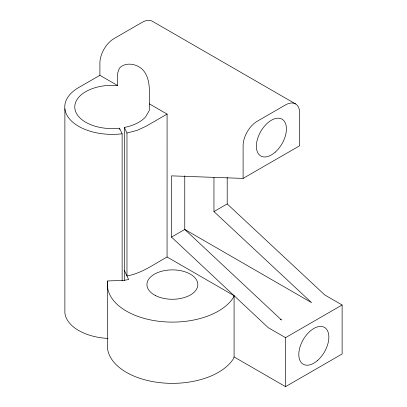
<?xml version="1.0" encoding="UTF-8"?>
<svg xmlns="http://www.w3.org/2000/svg" width="407" height="407" viewBox="0 0 407 407"><rect width="100%" height="100%" fill="white"/><g stroke="black" fill="none" stroke-linecap="round" stroke-linejoin="round"><path stroke-width="0.61" d="M149.405 103.892L149.257 110.562L145.604 116.885A37.505 21.652 0 0 1 124.374 127.452L126.969 133.038L126.969 275.951C141.687 273.392 153.821 264.331 166.59 257.265L167.068 257.005L167.084 114.102L149.405 103.892C149.181 92.201 151.18 78.49 142.267 69.205C136.162 63.665 125.392 61.722 119.317 68.274L117.577 73.27L117.577 85.521A37.505 21.652 0 0 0 74.781 107.529A37.505 21.652 0 0 0 119.546 128.2L122.136 133.786L122.136 280.881M234.086 295.696L233.267 297.736A65.008 37.536 0 0 1 157.728 321.138A65.008 37.536 0 0 1 107.677 280.952L107.677 342.201A65.008 37.536 0 0 0 157.728 382.387A65.008 37.536 0 0 0 233.267 358.984L234.086 356.944L234.086 295.696L167.068 257.005M117.577 85.521L99.898 75.31L78.678 87.561A47.507 27.427 0 0 0 70.518 120.04A47.507 27.427 0 0 0 122.136 133.786M167.084 114.102L145.864 126.353L137.103 130.342L126.969 133.038M243.106 178.408L299.684 145.747L299.684 113.08A20.004 11.549 -60 0 0 285.541 104.914L257.255 121.245A20.004 11.549 -60 0 0 243.106 145.747L243.106 178.408L171.505 175.86L171.505 237.108L268.223 327.65L285.541 337.652L342.119 304.985L342.119 353.983L285.541 386.65L234.086 356.944M184.478 229.283L311.574 302.645L213.955 211.579L227.198 203.932L227.198 177.411M171.505 237.108L184.763 229.451L184.763 175.778M107.677 280.952L123.845 280.377L128.637 279.548L124.374 270.36M295.543 103.922L152.33 21.24A20.004 11.549 -60 0 0 142.328 22.232L114.041 38.563A20.004 11.549 -60 0 0 99.898 63.065L99.898 75.31M342.119 304.985L324.817 294.999L227.198 203.932M280.382 319.363L281.481 319.999L184.763 229.451M285.541 337.652L285.541 386.65M213.955 177.483L213.955 211.579M124.374 127.452L124.374 280.464M119.546 128.2L119.546 129.467M64.881 108.867L64.881 313.024A47.507 27.427 0 0 0 108.038 338.431M317.719 360.337A21.256 12.271 -60 0 0 324.455 327.411A21.256 12.271 -60 0 0 299.313 349.71A21.256 12.271 -60 0 0 317.719 360.337M275.285 152.096A21.256 12.271 -60 0 0 282.026 119.175A21.256 12.271 -60 0 0 256.883 141.468A21.256 12.271 -60 0 0 275.285 152.096M155.209 295.416A25.453 14.698 0 0 0 197.242 287.739A25.453 14.698 0 0 0 164.708 270.563A25.453 14.698 0 0 0 155.209 295.416"/></g></svg>
